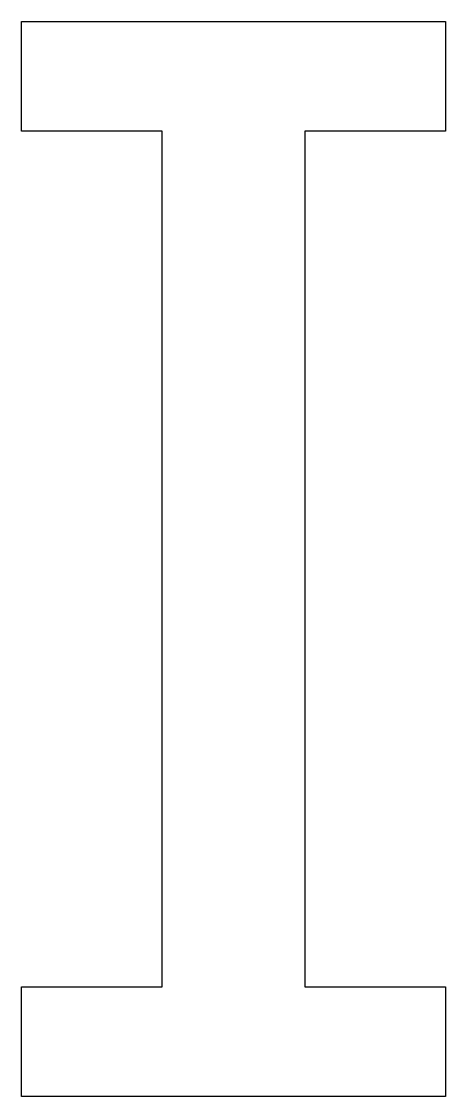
# Model space of a CAD drawing. Header units: metres. Extents: x -36 to 36, y 0 to 184.
import ezdxf

# ---------------------------------------------------------------- set-up
doc = ezdxf.new("R2010")
doc.units = ezdxf.units.M

msp = doc.modelspace()

# ---------------------------------------------------------------- linework, layer by layer
at = {"layer": 'COMPONENT0'}
for p, q in [((-36.27, 164.93), (-36.27, 183.68)), ((-36.27, 183.68), (36.27, 183.68)), ((36.27, 183.68), (36.27, 164.93)), ((-12.21, 164.93), (-36.27, 164.93)), ((-12.21, 18.75), (-12.21, 164.93)), ((36.27, 164.93), (12.21, 164.93)), ((12.21, 164.93), (12.21, 18.75)), ((-36.27, 0), (-36.27, 18.75)), ((-36.27, 18.75), (-12.21, 18.75)), ((12.21, 18.75), (36.27, 18.75)), ((36.27, 18.75), (36.27, 0)), ((36.27, 0), (-36.27, 0))]:
    msp.add_line(p, q, dxfattribs=at)

doc.saveas('drawing.dxf')
